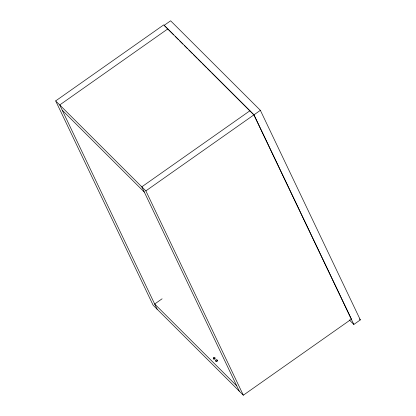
<?xml version="1.0" encoding="UTF-8"?>
<svg xmlns="http://www.w3.org/2000/svg" width="416" height="416" viewBox="0 0 416 416"><rect width="100%" height="100%" fill="white"/><g stroke="black" fill="none" stroke-linecap="round" stroke-linejoin="round"><path stroke-width="0.62" d="M55.671 100.911L163.769 24.846L253.973 114.821L351.426 319.14L243.324 395.2L153.124 305.224L55.671 100.911L145.87 190.887L243.324 395.2M167.83 28.896L59.727 104.957L157.18 309.275M249.912 110.776L141.809 186.836L239.262 391.149M145.87 190.887L260.369 110.328L360.329 319.894L353.844 324.459L349.263 319.888M162.094 298.797L154.674 304.018L236.761 385.897M260.369 110.328L170.622 20.8L164.133 25.366L173.753 34.954M175.126 36.327L178.329 39.525M179.702 40.893L182.91 44.091M184.283 45.464L187.486 48.656M188.864 50.029L192.525 53.685M193.44 54.595L197.106 58.25M198.021 59.166L201.682 62.816M202.597 63.731L206.263 67.387M207.178 68.302L210.839 71.952M211.76 72.868L253.885 114.889L353.844 324.459M359.414 318.984L360.329 319.894M62.234 110.214L144.316 192.088M213.637 358.54A0.894 0.619 -25.5 0 0 213.663 359.185L214.838 359.128L215.108 358.171A0.894 0.619 -25.5 0 0 214.786 358.01M215.81 360.963A0.894 0.619 -25.5 0 0 216.45 361.603A0.894 0.619 -25.5 0 0 217.469 360.885L217.36 360.417A0.894 0.619 -25.5 0 0 217.038 360.261M213.486 357.786L213.257 358.306A0.894 0.619 -25.5 0 0 213.71 358.758A0.894 0.619 -25.5 0 0 214.557 358.54L214.937 358.051A0.894 0.619 -25.5 0 0 214.505 357.427A0.894 0.619 -25.5 0 0 213.486 357.786M217.188 360.303L216.814 360.792A0.894 0.619 -25.5 0 1 215.55 360.714A0.894 0.619 -25.5 0 1 216.33 359.7A0.894 0.619 -25.5 0 1 217.188 360.303"/></g></svg>
